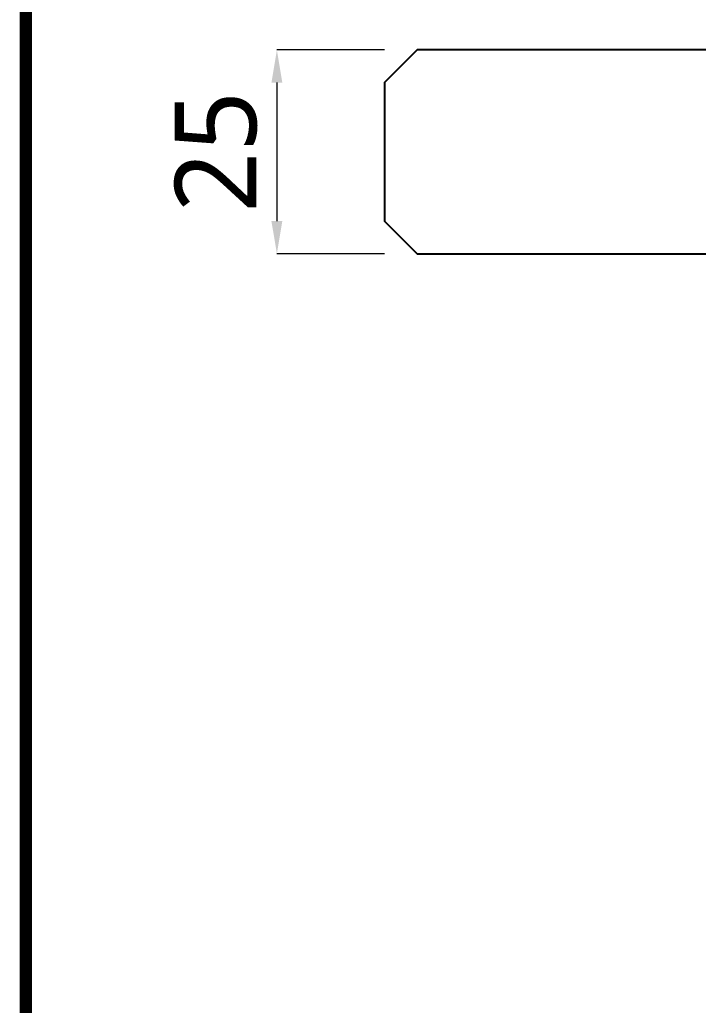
# Model space of a CAD drawing. Extents: x 16296675204 to 16296683393, y -37409618576 to -37409617244.
# Drawn here: x 16296678689 to 16296678772.2, y -37409617830.8 to -37409617709.9 of the extents above; entities that cross this region are included whole.
import ezdxf

# ---------------------------------------------------------------- set-up
doc = ezdxf.new("R2010")
doc.units = 0
doc.header["$LTSCALE"] = 10
doc.header["$MEASUREMENT"] = 0
doc.header["$PDMODE"] = 3
doc.header["$PDSIZE"] = -10
doc.layers.get('0').update_dxf_attribs({"linetype": 'CONTINUOUS'})
doc.layers.get('DEFPOINTS').update_dxf_attribs({"linetype": 'CONTINUOUS'})
doc.styles.add('Daelim Dimension', font='NanumGothic.ttf')
doc.dimstyles.new('DEFAULT', dxfattribs={"dimscale": 2, "dimtxt": 2, "dimasz": 2, "dimexe": 0, "dimexo": 2, "dimgap": 1, "dimtad": 1, "dimdec": 1, "dimzin": 9, "dimdsep": 46, "dimtxsty": 'Daelim Dimension', "dimcen": 0.5, "dimclrd": 252, "dimclre": 252, "dimclrt": 3, "dimadec": 1, "dimazin": 0, "dimtfac": 1, "dimtdec": 1, "dimtix": 1, "dimtmove": 0, "dimatfit": 3, "dimfxl": 1, "dimtolj": 1, "dimtzin": 1, "dimlwd": 9, "dimlwe": 9, "dimarcsym": 0})

# ---------------------------------------------------------------- blocks, each defined once
blk = doc.blocks.new('*D43')
at = {"color": 5, "lineweight": 9, "transparency": 16777216}
for p, q in [((16296678733.72821, -37409617713.56791), (16296678720.54765, -37409617713.56791)), ((16296678720.54765, -37409617717.56791), (16296678720.54765, -37409617734.56791)), ((16296678733.72821, -37409617738.56791), (16296678720.54765, -37409617738.56791))]:
    blk.add_line(p, q, dxfattribs=at)
at = {"color": 5, "transparency": 16777216}
for points in [[(16296678719.88098, -37409617717.56791), (16296678721.21432, -37409617717.56791), (16296678720.54765, -37409617713.56791)], [(16296678719.88098, -37409617734.56791), (16296678721.21432, -37409617734.56791), (16296678720.54765, -37409617738.56791)]]:
    blk.add_solid(points, dxfattribs=at)
at = {"layer": 'DEFPOINTS', "color": 0, "transparency": 16777216}
for p in [(16296678737.72821, -37409617713.56791), (16296678720.54765, -37409617738.56791), (16296678737.72821, -37409617738.56791)]:
    blk.add_point(p, dxfattribs=at)
at = {"color": 7, "transparency": 16777216, "insert": (16296678713.10415, -37409617726.0679), "char_height": 10, "attachment_point": 5, "rotation": 90, "style": 'Daelim Dimension'}
blk.add_mtext('\\A1;25', dxfattribs=at)

msp = doc.modelspace()

# ---------------------------------------------------------------- linework, layer by layer
at = {"color": 5, "linetype": 'ByBlock', "lineweight": 200, "const_width": 1.5}
msp.add_lwpolyline([(16296678689.774549, -37409617883.558739), (16296679319.774549, -37409617883.558739), (16296679319.774549, -37409617438.058739), (16296678689.774549, -37409617438.058739)], close=True, dxfattribs=at)
msp.add_lwpolyline([(16296678788.728201, -37409617713.567886), (16296678737.728201, -37409617713.567886), (16296678733.728201, -37409617717.567886), (16296678733.728201, -37409617734.567886), (16296678737.728201, -37409617738.567886), (16296678788.728201, -37409617738.567886)], close=True)

# ---------------------------------------------------------------- dimensions: what is measured, and where the dimension line sits
dim = msp.add_linear_dim(base=(16296678720.547649, -37409617738.567909), p1=(16296678737.728201, -37409617713.567886), p2=(16296678737.728201, -37409617738.567886), angle=90, dimstyle='DEFAULT', override={"dimtxt": 5, "dimclrd": 5, "dimclre": 5, "dimclrt": 7})
dim.commit()
dim.dimension.update_dxf_attribs({"geometry": '*D43', "text_midpoint": (16296678713.104151, -37409617726.067902)})

doc.saveas('drawing.dxf')
